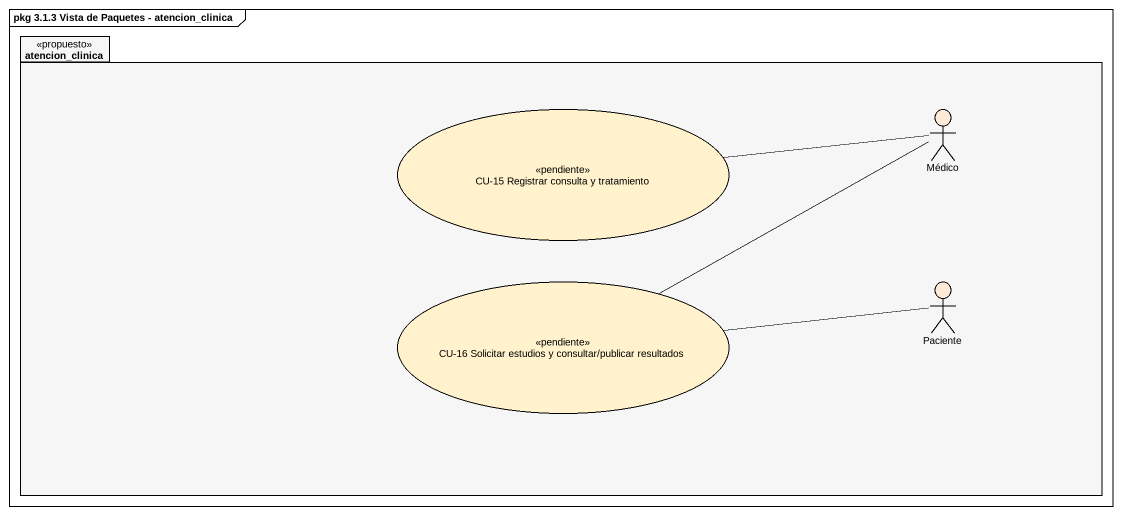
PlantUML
@startuml
mainframe pkg 3.1.3 Vista de Paquetes - atencion_clinica
package atencion_clinica <<propuesto>> #F6F6F6 {
  usecase "CU-15 Registrar consulta y tratamiento" as CU_15_Registrar_consulta_y <<pendiente>> #FFF2CC
  actor Médico #FFEAD7
  usecase "CU-16 Solicitar estudios y consultar/publicar resultados" as CU_16_Solicitar_estudios_y <<pendiente>> #FFF2CC
  actor Paciente #FFEAD7
}
Médico -left- CU_15_Registrar_consulta_y
Médico -left- CU_16_Solicitar_estudios_y
Paciente -left- CU_16_Solicitar_estudios_y
@enduml
